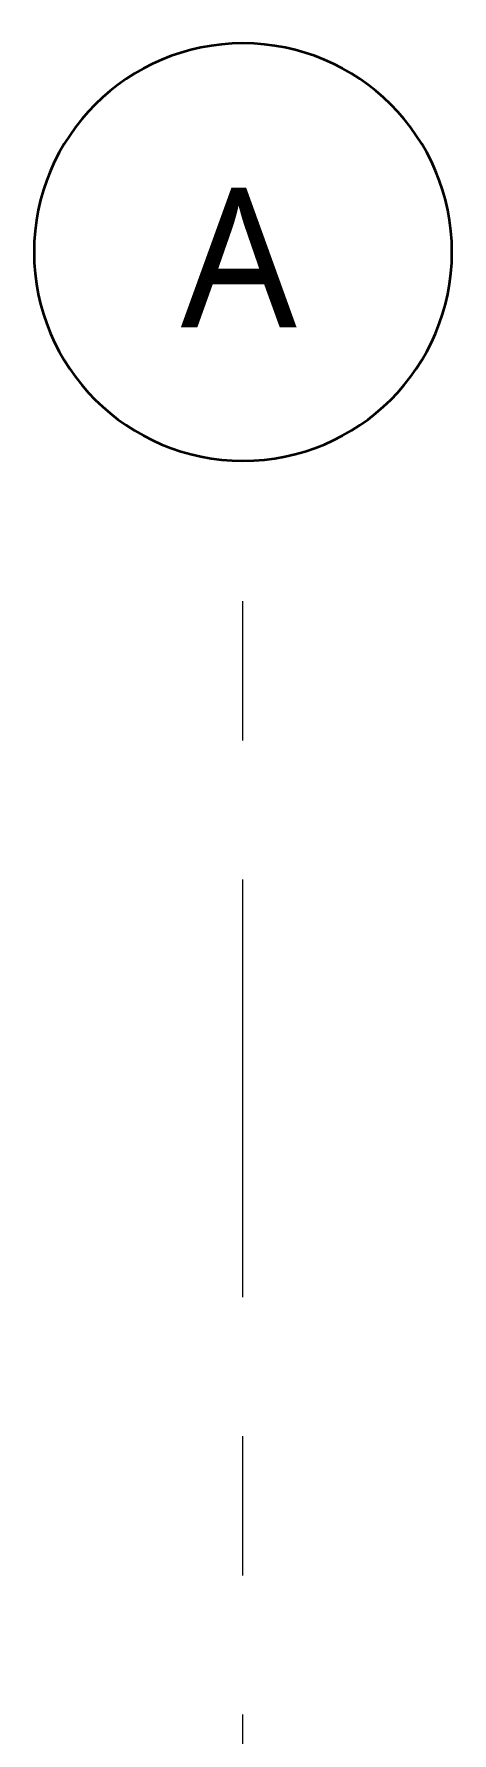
# Model space of a CAD drawing. Header units: inches. Extents: x 6 to 8416, y -388 to 6104.
# Drawn here: x 116.6 to 134.6, y 6031.1 to 6104.4 of the extents above; entities that cross this region are included whole.
import ezdxf

# ---------------------------------------------------------------- set-up
doc = ezdxf.new("R2010")
doc.units = ezdxf.units.IN
doc.header["$MEASUREMENT"] = 0
doc.linetypes.add('Center 3_8_', pattern=[36, 18, -6, 6, -6])
doc.layers.add('S-GRID', color=1, linetype='Continuous', lineweight=13)
doc.layers.add('S-GRID-IDEN', color=1, linetype='Continuous', lineweight=35)
doc.styles.add('Open Sans_2', font='OpenSans-Regular.ttf', dxfattribs={"height": 6})

# ---------------------------------------------------------------- blocks, each defined once
blk = doc.blocks.new('Grid - AN Grid Head-AM-799031-WALL SECTION - PARKING EAST')
at = {"layer": 'S-GRID-IDEN'}
for start, end in [(360, 180), (180, 360)]:
    blk.add_arc((-25.061, 6094.985), 9, start, end, dxfattribs=at)

msp = doc.modelspace()

# ---------------------------------------------------------------- linework, layer by layer
at = {"layer": 'S-GRID', "linetype": 'Center 3_8_'}
msp.add_line((125.55738982, 4933.93567916), (125.55738982, 6085.98533367), dxfattribs=at)

# ---------------------------------------------------------------- block references
at = {"layer": 'S-GRID-IDEN'}
msp.add_blockref('Grid - AN Grid Head-AM-799031-WALL SECTION - PARKING EAST', (150.61816661, 0), dxfattribs=at)

# ---------------------------------------------------------------- texts
at = {"layer": 'S-GRID-IDEN', "lineweight": 13, "insert": (122.87995973, 6097.73964732), "char_height": 6, "width": 6.363, "attachment_point": 1, "style": 'Open Sans_2'}
msp.add_mtext('A', dxfattribs=at)

doc.saveas('drawing.dxf')
